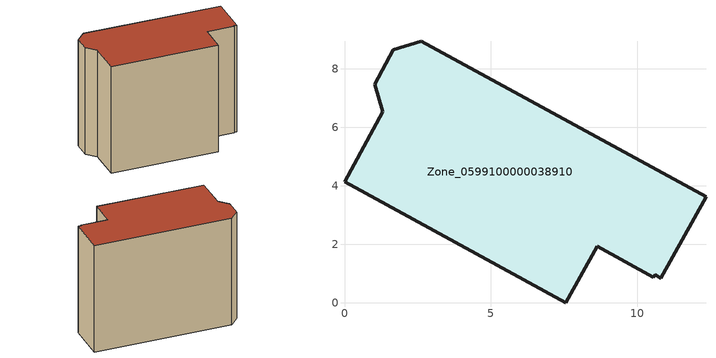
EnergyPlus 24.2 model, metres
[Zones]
Zone_0599100000038910
 floor ground (C_G): 1.67,8.65 2.62,8.94 12.34,3.63 10.8,0.85 10.6,0.97 10.55,0.87 8.63,1.94 7.55,0 0,4.14 1.31,6.52 1.03,7.47 z0
 wall outside (C_F): 2.62,8.94 1.67,8.65 1.03,7.47 1.31,6.52 0,4.14 7.55,0 8.63,1.94 10.55,0.87 10.6,0.97 10.8,0.85 12.34,3.63 2.62,8.94 z0:9.07
 roof outside (C_R): 10.55,0.87 10.6,0.97 10.8,0.85 12.34,3.63 2.62,8.94 1.67,8.65 1.03,7.47 1.31,6.52 0,4.14 7.55,0 8.63,1.94 z9.07
[BUILDING]
Pand.0599100000038910: North Axis=0; Terrain=City; Loads Convergence Tolerance Value=0.04; Temperature Convergence Tolerance Value=0.4; Solar Distribution=FullExterior; Maximum Number of Warmup Days=25; Minimum Number of Warmup Days=1
[Site:Location]
Rotterdam.The.Hague.AP_ZH_NLD Design_Conditions: Latitude=51.96; Longitude=4.45; Time Zone=1; Elevation=-4.5
[SITE:GROUNDTEMPERATURE:BUILDINGSURFACE]
18, 18, 18, 18, 18, 18, 18, 18, 18, 18, 18, 18
[MATERIAL] Thermal Absorptance=0.9; Solar Absorptance=0.7; Visible Absorptance=0.7
Name | Roughness | Thickness | Conductivity | Density | Specific Heat
G.TI.1946 | MediumSmooth | 0.15 | 1 | 540 | 1210
F.TI.1946 | Rough | 0.3 | 0.857143 | 1920 | 840
R.TI.1946 | MediumRough | 0.2 | 0.1 | 1500 | 1000
[CONSTRUCTION]
C_G: G.TI.1946
C_F: F.TI.1946
C_R: R.TI.1946
[ZONE]
Zone_0599100000038910: Type=1; Multiplier=1; Ceiling Height=Autocalculate; Volume=Autocalculate; Floor Area=autocalculate; Part of Total Floor Area=Yes
[ZONEINFILTRATION:DESIGNFLOWRATE]
Infil_Zone_0599100000038910: Zone or ZoneList or Space or SpaceList=Zone_0599100000038910; Schedule=AlwaysOn; Design Flow Rate Calculation Method=Flow/Area; Flow Rate per Floor Area=0.003; Constant Term Coefficient=1; Temperature Term Coefficient=0; Velocity Term Coefficient=0; Velocity Squared Term Coefficient=0
[HVACTEMPLATE:ZONE:IDEALLOADSAIRSYSTEM]
Zone_0599100000038910: Maximum Heating Supply Air Temperature=50; Minimum Cooling Supply Air Temperature=13; Maximum Heating Supply Air Humidity Ratio=0.0156; Minimum Cooling Supply Air Humidity Ratio=0.0077; Heating Limit=NoLimit; Cooling Limit=NoLimit; Dehumidification Control Type=ConstantSensibleHeatRatio; Cooling Sensible Heat Ratio=0.7; Dehumidification Setpoint=60; Humidification Control Type=None; Humidification Setpoint=30; Outdoor Air Method=None; Outdoor Air Flow Rate per Person=0.00944; Outdoor Air Flow Rate per Zone Floor Area=0; Outdoor Air Flow Rate per Zone=0; Demand Controlled Ventilation Type=None; Outdoor Air Economizer Type=NoEconomizer; Heat Recovery Type=None; Sensible Heat Recovery Effectiveness=0.7; Latent Heat Recovery Effectiveness=0.65
[ZONECONTROL:THERMOSTAT]
ThermostatControl_Zone_0599100000038910: Zone or ZoneList=Zone_0599100000038910; Control Type Schedule=DualSetpointControlType; Control 1=Thermostat_Zone_0599100000038910; Temperature Difference Between Cutout And Setpoint=0
[THERMOSTATSETPOINT:DUALSETPOINT]
Thermostat_Zone_0599100000038910: Heating Setpoint Temperature Schedule=HeatingSetpoint_Zone_0599100000038910; Cooling Setpoint Temperature Schedule=CoolingSetpoint_Zone_0599100000038910
[SCHEDULE:COMPACT]
HeatingSetpoint_Zone_0599100000038910: Through: 12/31, For: AllDays, Until: 24:00, 21
CoolingSetpoint_Zone_0599100000038910: Through: 12/31, For: AllDays, Until: 24:00, 24
DualSetpointControlType: Through: 12/31, For: AllDays, Until: 24:00, 4
AlwaysOn: Through: 12/31, For: AllDays, Until: 24:00, 1
